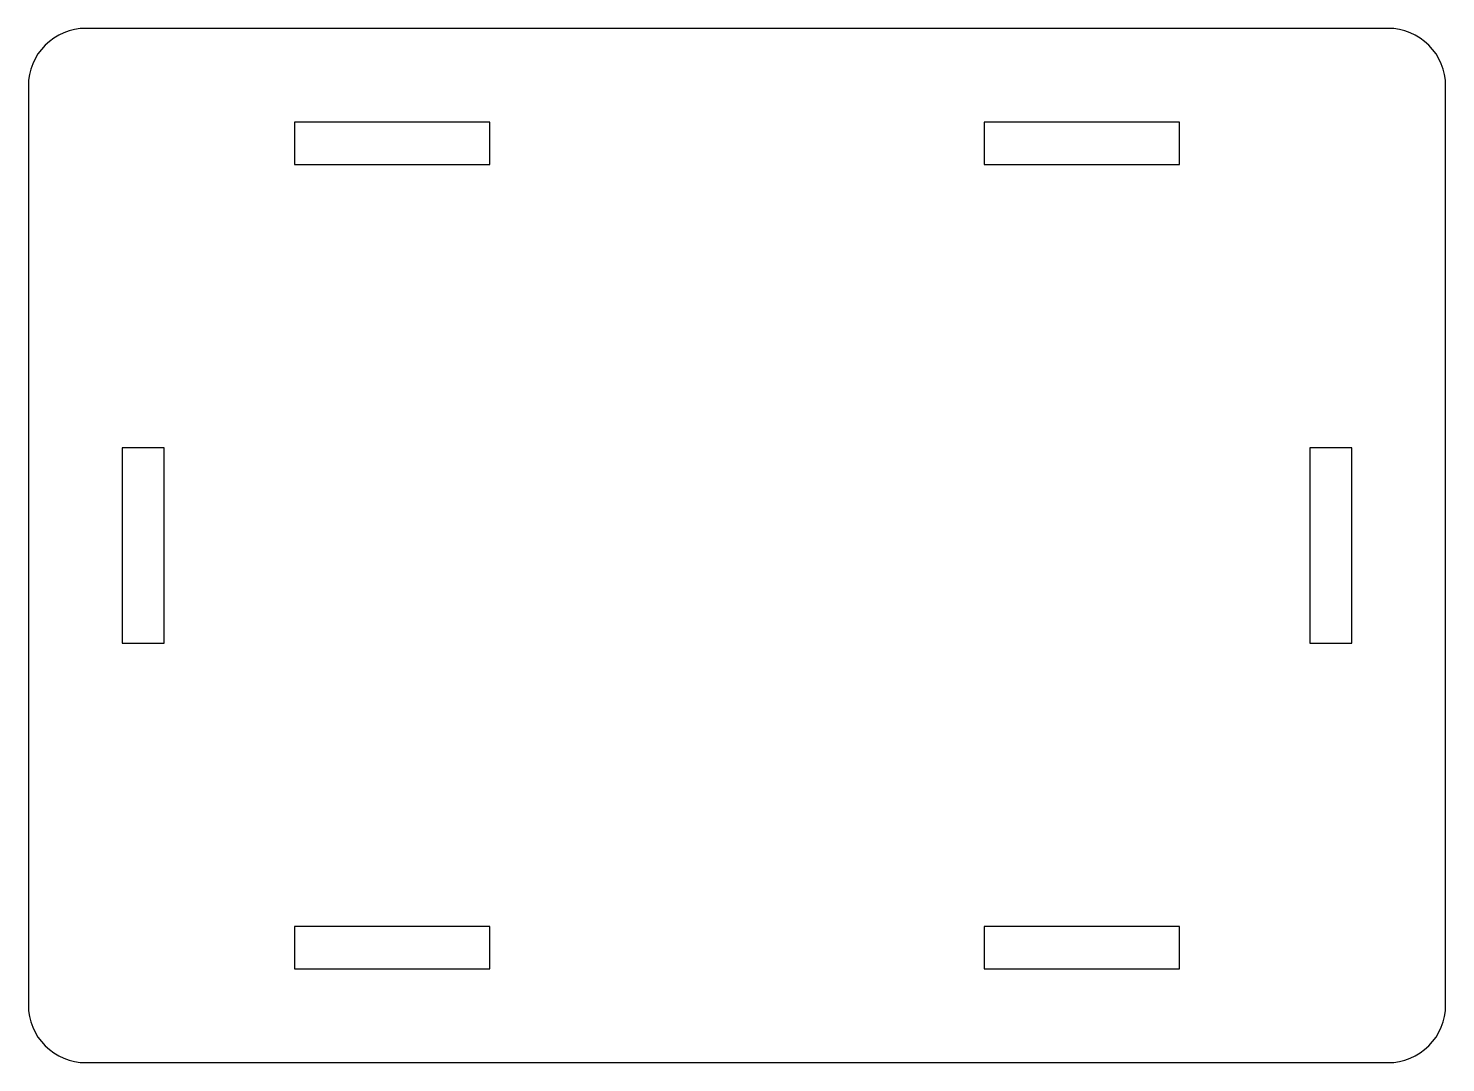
# Model space of a CAD drawing. Header units: millimetres. Extents: x 0 to 74, y 0 to 54.
import ezdxf

# ---------------------------------------------------------------- set-up
doc = ezdxf.new("R2010")
doc.units = ezdxf.units.MM
doc.layers.add('CUT', color=1, linetype='Continuous')

msp = doc.modelspace()

# ---------------------------------------------------------------- linework, layer by layer
at = {"layer": 'CUT'}
msp.add_lwpolyline([(3, 0), (71, 0, 0.414214), (74, 3), (74, 51, 0.414214), (71, 54), (3, 54, 0.414214), (0, 51), (0, 3, 0.414214)], format="xyb", close=True, dxfattribs=at)
for points in [[(13.9, 46.9), (24.1, 46.9), (24.1, 49.1), (13.9, 49.1)], [(49.9, 46.9), (60.1, 46.9), (60.1, 49.1), (49.9, 49.1)], [(4.9, 21.9), (7.1, 21.9), (7.1, 32.1), (4.9, 32.1)], [(66.9, 21.9), (69.1, 21.9), (69.1, 32.1), (66.9, 32.1)], [(13.9, 4.9), (24.1, 4.9), (24.1, 7.1), (13.9, 7.1)], [(49.9, 4.9), (60.1, 4.9), (60.1, 7.1), (49.9, 7.1)]]:
    msp.add_lwpolyline(points, close=True, dxfattribs=at)

doc.saveas('drawing.dxf')
